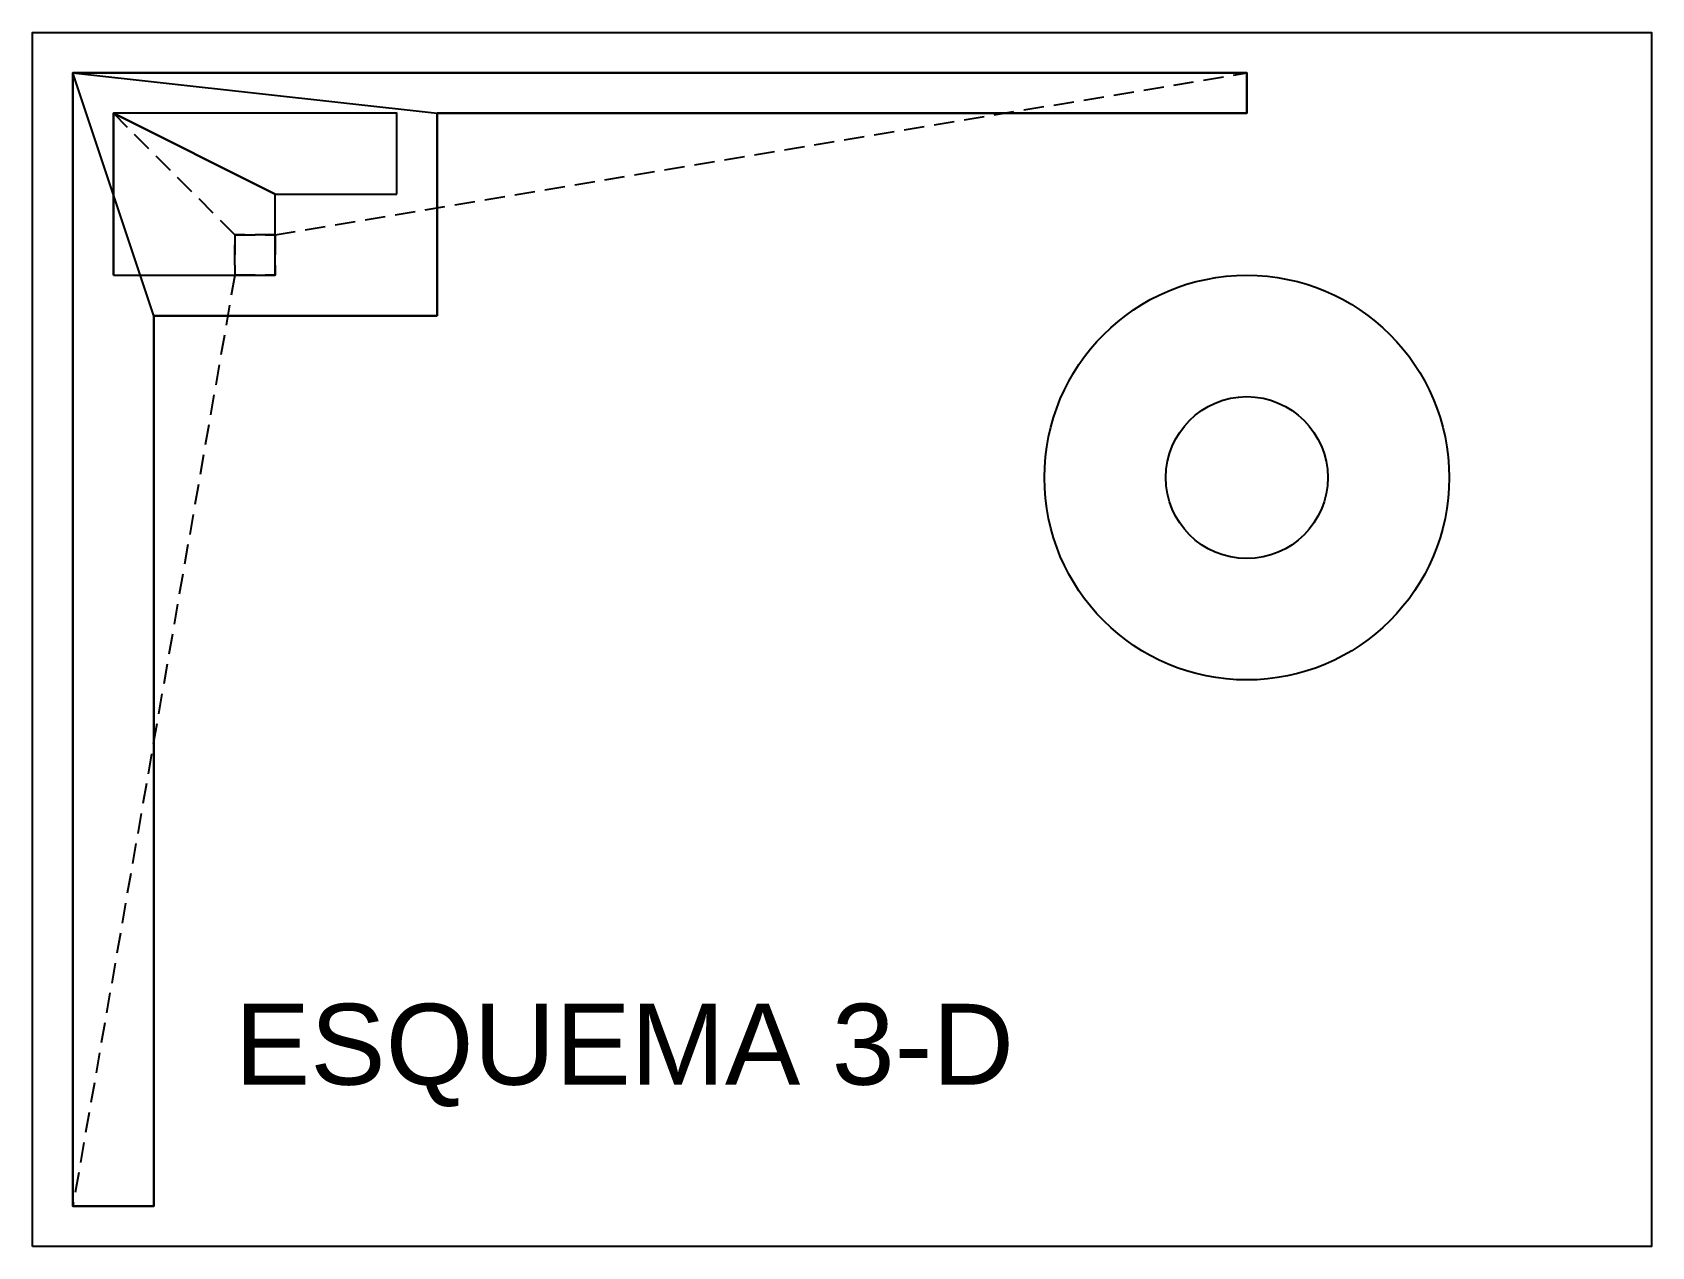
# Model space of a CAD drawing. Extents: x 0 to 40, y 0 to 30.
import ezdxf

# ---------------------------------------------------------------- set-up
doc = ezdxf.new("R2010")
doc.units = 0
doc.header["$MEASUREMENT"] = 0
doc.linetypes.add('DASHED', pattern=[0.75, 0.5, -0.25])
for name, color, linetype in [('VOLUMEN1', 7, 'Continuous'), ('VOLUMEN2', 1, 'Continuous'), ('VOLUMEN3', 5, 'DASHED')]:
    doc.layers.add(name, color=color, linetype=linetype)
doc.styles.get("Standard").update_dxf_attribs({"font": 'arial.ttf'})

msp = doc.modelspace()

# ---------------------------------------------------------------- linework, layer by layer
msp.add_3dface([(0, 0), (0, 30), (40, 30), (40, 0)])
at = {"layer": 'VOLUMEN1'}
for p, q in [((1, 1), (1, 29)), ((1, 29), (30, 29)), ((30, 29), (30, 28)), ((30, 28), (10, 28)), ((10, 23), (10, 28)), ((3, 23), (3, 1)), ((3, 23), (10, 23)), ((3, 1), (1, 1))]:
    msp.add_line(p, q, dxfattribs=at)
msp.add_circle((30, 19), 5, dxfattribs=at)
for points in [[(1, 29, 5), (1, 1, 5), (3, 1, 5), (3, 23, 5)], [(1, 29, 5), (10, 28, 5), (30, 28, 5), (30, 29, 5)], [(10, 23, 5), (3, 23, 5), (1, 29, 5), (10, 28, 5)]]:
    msp.add_3dface(points, dxfattribs=at)
at = {"layer": 'VOLUMEN2'}
for p, q in [((9, 28, 5), (2, 28, 5)), ((2, 24, 5), (2, 28, 5)), ((9, 26, 5), (9, 28, 5)), ((6, 24, 5), (6, 26, 5)), ((6, 26, 5), (9, 26, 5)), ((2, 24, 5), (6, 24, 5))]:
    msp.add_line(p, q, dxfattribs=at)
msp.add_circle((30, 19, 2.5), 2, dxfattribs=at)
for points in [[(9, 26, 10), (9, 28, 10), (2, 28, 10), (6, 26, 10)], [(2, 24, 10), (6, 24, 10), (6, 26, 10), (2, 28, 10)]]:
    msp.add_3dface(points, dxfattribs=at)
at = {"layer": 'VOLUMEN3'}
for p, q in [((6, 25, 20), (30, 29, 5)), ((5, 25, 20), (2, 28, 10)), ((6, 25, 10), (5, 25, 10)), ((5, 25, 10), (5, 24, 10)), ((6, 24, 10), (6, 25, 10)), ((5, 24, 20), (1, 1, 5)), ((5, 24, 10), (6, 24, 10))]:
    msp.add_line(p, q, dxfattribs=at)
msp.add_3dface([(6, 25, 20), (6, 24, 20), (5, 24, 20), (5, 25, 20)], dxfattribs=at)

# ---------------------------------------------------------------- texts
at = {"layer": 'VOLUMEN1'}
msp.add_text('ESQUEMA 3-D', height=2, dxfattribs=at).set_placement((5, 4, 5))

doc.saveas('drawing.dxf')
